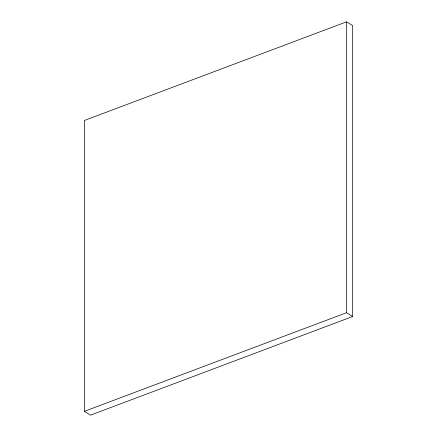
<?xml version="1.0" encoding="UTF-8"?>
<svg xmlns="http://www.w3.org/2000/svg" width="437" height="437" viewBox="0 0 437 437"><rect width="100%" height="100%" fill="white"/><g stroke="black" fill="none" stroke-linecap="round" stroke-linejoin="round"><path stroke-width="0.66" d="M346.519 21.85L84.357 120.481L84.357 411.348L90.481 415.15L352.643 316.519L352.643 25.652L346.519 21.85L346.519 312.717L352.643 316.519M84.357 411.348L346.519 312.717"/></g></svg>
